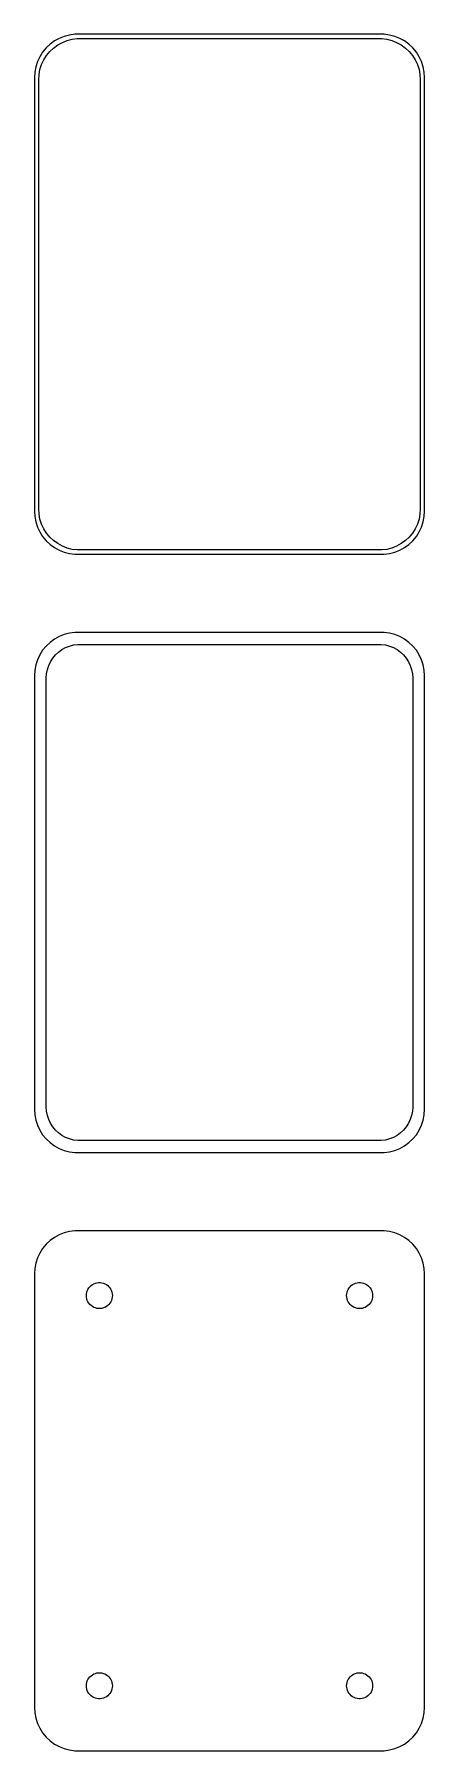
# Model space of a CAD drawing. Header units: metres. Extents: x -22 to 22, y 108 to 306.
import ezdxf

# ---------------------------------------------------------------- set-up
doc = ezdxf.new("R2010")
doc.units = ezdxf.units.M

msp = doc.modelspace()

# ---------------------------------------------------------------- linework, layer by layer
for p, q in [((-20.1791, 305.222), (-20.6871, 304.853)), ((-19.6289, 305.524), (-20.1791, 305.222)), ((-19.7952, 304.761), (-19.2724, 305.048)), ((-19.0451, 305.755), (-19.6289, 305.524)), ((-19.2724, 305.048), (-18.7178, 305.268)), ((-18.4369, 305.911), (-19.0451, 305.755)), ((-18.7178, 305.268), (-18.1401, 305.416)), ((-17.8139, 305.99), (-18.4369, 305.911)), ((-18.1401, 305.416), (-17.5482, 305.491)), ((17.8139, 305.99), (-17.8139, 305.99)), ((-17.5482, 305.491), (17.5482, 305.491)), ((17.5482, 305.491), (18.1401, 305.416)), ((18.4369, 305.911), (17.8139, 305.99)), ((18.1401, 305.416), (18.7178, 305.268)), ((19.0451, 305.755), (18.4369, 305.911)), ((18.7178, 305.268), (19.2724, 305.048)), ((19.6289, 305.524), (19.0451, 305.755)), ((19.2724, 305.048), (19.7952, 304.761)), ((20.1791, 305.222), (19.6289, 305.524)), ((20.6871, 304.853), (20.1791, 305.222)), ((-21.8815, 303.409), (-22.1489, 302.841)), ((-21.5451, 303.939), (-21.8815, 303.409)), ((-21.6664, 302.499), (-21.4124, 303.038)), ((-21.1448, 304.423), (-21.5451, 303.939)), ((-21.4124, 303.038), (-21.0928, 303.542)), ((-20.6871, 304.853), (-21.1448, 304.423)), ((-21.0928, 303.542), (-20.7126, 304.002)), ((-20.7126, 304.002), (-20.2778, 304.41)), ((-20.2778, 304.41), (-19.7952, 304.761)), ((19.7952, 304.761), (20.2778, 304.41)), ((20.2778, 304.41), (20.7126, 304.002)), ((21.1448, 304.423), (20.6871, 304.853)), ((20.7126, 304.002), (21.0928, 303.542)), ((21.0928, 303.542), (21.4124, 303.038)), ((21.5451, 303.939), (21.1448, 304.423)), ((21.4124, 303.038), (21.6664, 302.499)), ((21.8815, 303.409), (21.5451, 303.939)), ((22.1489, 302.841), (21.8815, 303.409)), ((-22.4606, 301.627), (-22.5, 301)), ((-22.5, 301), (-22.5, 251)), ((-22.3429, 302.243), (-22.4606, 301.627)), ((-22.1489, 302.841), (-22.3429, 302.243)), ((-22, 300.75), (-21.9625, 301.345)), ((-21.9625, 301.345), (-21.8508, 301.931)), ((-21.8508, 301.931), (-21.6664, 302.499)), ((21.6664, 302.499), (21.8508, 301.931)), ((21.8508, 301.931), (21.9625, 301.345)), ((21.9625, 301.345), (22, 300.75)), ((22.3429, 302.243), (22.1489, 302.841)), ((22.4606, 301.627), (22.3429, 302.243)), ((22.5, 301), (22.4606, 301.627)), ((22.5, 251), (22.5, 301)), ((-22, 251.25), (-22, 300.75)), ((22, 300.75), (22, 251.25)), ((-22.5, 251), (-22.4606, 250.373)), ((-22.4606, 250.373), (-22.3429, 249.757)), ((-22.3429, 249.757), (-22.1489, 249.159)), ((-21.9625, 250.655), (-22, 251.25)), ((-21.8508, 250.069), (-21.9625, 250.655)), ((-21.6664, 249.501), (-21.8508, 250.069)), ((-21.4124, 248.962), (-21.6664, 249.501)), ((21.6664, 249.501), (21.4124, 248.962)), ((21.8508, 250.069), (21.6664, 249.501)), ((21.9625, 250.655), (21.8508, 250.069)), ((22, 251.25), (21.9625, 250.655)), ((22.1489, 249.159), (22.3429, 249.757)), ((22.3429, 249.757), (22.4606, 250.373)), ((22.4606, 250.373), (22.5, 251)), ((-22.1489, 249.159), (-21.8815, 248.591)), ((-21.8815, 248.591), (-21.5451, 248.061)), ((-21.5451, 248.061), (-21.1448, 247.577)), ((-21.0928, 248.458), (-21.4124, 248.962)), ((-21.1448, 247.577), (-20.6871, 247.147)), ((-20.7126, 247.998), (-21.0928, 248.458)), ((-20.2778, 247.59), (-20.7126, 247.998)), ((-19.7952, 247.239), (-20.2778, 247.59)), ((20.2778, 247.59), (19.7952, 247.239)), ((20.7126, 247.998), (20.2778, 247.59)), ((20.6871, 247.147), (21.1448, 247.577)), ((21.0928, 248.458), (20.7126, 247.998)), ((21.4124, 248.962), (21.0928, 248.458)), ((21.1448, 247.577), (21.5451, 248.061)), ((21.5451, 248.061), (21.8815, 248.591)), ((21.8815, 248.591), (22.1489, 249.159)), ((-20.6871, 247.147), (-20.1791, 246.778)), ((-20.1791, 246.778), (-19.6289, 246.476)), ((-19.2724, 246.952), (-19.7952, 247.239)), ((-19.6289, 246.476), (-19.0451, 246.245)), ((-18.7178, 246.732), (-19.2724, 246.952)), ((-19.0451, 246.245), (-18.4369, 246.089)), ((-18.1401, 246.584), (-18.7178, 246.732)), ((-18.4369, 246.089), (-17.8139, 246.01)), ((-17.5482, 246.509), (-18.1401, 246.584)), ((-17.8139, 246.01), (17.8139, 246.01)), ((17.5482, 246.509), (-17.5482, 246.509)), ((18.1401, 246.584), (17.5482, 246.509)), ((17.8139, 246.01), (18.4369, 246.089)), ((18.7178, 246.732), (18.1401, 246.584)), ((18.4369, 246.089), (19.0451, 246.245)), ((19.2724, 246.952), (18.7178, 246.732)), ((19.0451, 246.245), (19.6289, 246.476)), ((19.7952, 247.239), (19.2724, 246.952)), ((19.6289, 246.476), (20.1791, 246.778)), ((20.1791, 246.778), (20.6871, 247.147)), ((-20.6871, 235.853), (-21.1448, 235.423)), ((-20.1791, 236.222), (-20.6871, 235.853)), ((-19.6289, 236.524), (-20.1791, 236.222)), ((-19.0451, 236.755), (-19.6289, 236.524)), ((-18.4369, 236.911), (-19.0451, 236.755)), ((-17.8139, 236.99), (-18.4369, 236.911)), ((-17.9751, 235.551), (-17.493, 235.612)), ((17.8139, 236.99), (-17.8139, 236.99)), ((-17.493, 235.612), (17.493, 235.612)), ((17.493, 235.612), (17.9751, 235.551)), ((18.4369, 236.911), (17.8139, 236.99)), ((19.0451, 236.755), (18.4369, 236.911)), ((19.6289, 236.524), (19.0451, 236.755)), ((20.1791, 236.222), (19.6289, 236.524)), ((20.6871, 235.853), (20.1791, 236.222)), ((21.1448, 235.423), (20.6871, 235.853)), ((-22.1489, 233.841), (-22.3429, 233.243)), ((-21.8815, 234.409), (-22.1489, 233.841)), ((-21.5451, 234.939), (-21.8815, 234.409)), ((-21.1448, 235.423), (-21.5451, 234.939)), ((-20.6408, 233.614), (-20.3805, 234.024)), ((-20.3805, 234.024), (-20.0707, 234.399)), ((-20.0707, 234.399), (-19.7165, 234.731)), ((-19.7165, 234.731), (-19.3234, 235.017)), ((-19.3234, 235.017), (-18.8975, 235.251)), ((-18.8975, 235.251), (-18.4457, 235.43)), ((-18.4457, 235.43), (-17.9751, 235.551)), ((17.9751, 235.551), (18.4457, 235.43)), ((18.4457, 235.43), (18.8975, 235.251)), ((18.8975, 235.251), (19.3234, 235.017)), ((19.3234, 235.017), (19.7165, 234.731)), ((19.7165, 234.731), (20.0707, 234.399)), ((20.0707, 234.399), (20.3805, 234.024)), ((20.3805, 234.024), (20.6408, 233.614)), ((21.5451, 234.939), (21.1448, 235.423)), ((21.8815, 234.409), (21.5451, 234.939)), ((22.1489, 233.841), (21.8815, 234.409)), ((22.3429, 233.243), (22.1489, 233.841)), ((-22.4606, 232.627), (-22.5, 232)), ((-22.5, 232), (-22.5, 182)), ((-22.3429, 233.243), (-22.4606, 232.627)), ((-21.1195, 231.75), (-21.089, 232.235)), ((-21.1195, 182.25), (-21.1195, 231.75)), ((-21.089, 232.235), (-20.9979, 232.712)), ((-20.9979, 232.712), (-20.8477, 233.174)), ((-20.8477, 233.174), (-20.6408, 233.614)), ((20.6408, 233.614), (20.8477, 233.174)), ((20.8477, 233.174), (20.9979, 232.712)), ((20.9979, 232.712), (21.089, 232.235)), ((21.089, 232.235), (21.1195, 231.75)), ((21.1195, 231.75), (21.1195, 182.25)), ((22.4606, 232.627), (22.3429, 233.243)), ((22.5, 232), (22.4606, 232.627)), ((22.5, 182), (22.5, 232)), ((-21.089, 181.765), (-21.1195, 182.25)), ((21.1195, 182.25), (21.089, 181.765)), ((-22.5, 182), (-22.4606, 181.373)), ((-22.4606, 181.373), (-22.3429, 180.757)), ((-22.3429, 180.757), (-22.1489, 180.159)), ((-20.9979, 181.288), (-21.089, 181.765)), ((-20.8477, 180.826), (-20.9979, 181.288)), ((-20.6408, 180.386), (-20.8477, 180.826)), ((-20.3805, 179.976), (-20.6408, 180.386)), ((20.6408, 180.386), (20.3805, 179.976)), ((20.8477, 180.826), (20.6408, 180.386)), ((20.9979, 181.288), (20.8477, 180.826)), ((21.089, 181.765), (20.9979, 181.288)), ((22.1489, 180.159), (22.3429, 180.757)), ((22.3429, 180.757), (22.4606, 181.373)), ((22.4606, 181.373), (22.5, 182)), ((-22.1489, 180.159), (-21.8815, 179.591)), ((-21.8815, 179.591), (-21.5451, 179.061)), ((-21.5451, 179.061), (-21.1448, 178.577)), ((-21.1448, 178.577), (-20.6871, 178.147)), ((-20.0707, 179.601), (-20.3805, 179.976)), ((-19.7165, 179.269), (-20.0707, 179.601)), ((-19.3234, 178.983), (-19.7165, 179.269)), ((-18.8975, 178.749), (-19.3234, 178.983)), ((-18.4457, 178.57), (-18.8975, 178.749)), ((-17.9751, 178.449), (-18.4457, 178.57)), ((-17.493, 178.388), (-17.9751, 178.449)), ((17.493, 178.388), (-17.493, 178.388)), ((17.9751, 178.449), (17.493, 178.388)), ((18.4457, 178.57), (17.9751, 178.449)), ((18.8975, 178.749), (18.4457, 178.57)), ((19.3234, 178.983), (18.8975, 178.749)), ((19.7165, 179.269), (19.3234, 178.983)), ((20.0707, 179.601), (19.7165, 179.269)), ((20.3805, 179.976), (20.0707, 179.601)), ((20.6871, 178.147), (21.1448, 178.577)), ((21.1448, 178.577), (21.5451, 179.061)), ((21.5451, 179.061), (21.8815, 179.591)), ((21.8815, 179.591), (22.1489, 180.159)), ((-20.6871, 178.147), (-20.1791, 177.778)), ((-20.1791, 177.778), (-19.6289, 177.476)), ((-19.6289, 177.476), (-19.0451, 177.245)), ((-19.0451, 177.245), (-18.4369, 177.089)), ((-18.4369, 177.089), (-17.8139, 177.01)), ((-17.8139, 177.01), (17.8139, 177.01)), ((17.8139, 177.01), (18.4369, 177.089)), ((18.4369, 177.089), (19.0451, 177.245)), ((19.0451, 177.245), (19.6289, 177.476)), ((19.6289, 177.476), (20.1791, 177.778)), ((20.1791, 177.778), (20.6871, 178.147)), ((-21.1448, 166.423), (-21.5451, 165.939)), ((-20.6871, 166.853), (-21.1448, 166.423)), ((-20.1791, 167.222), (-20.6871, 166.853)), ((-19.6289, 167.524), (-20.1791, 167.222)), ((-19.0451, 167.755), (-19.6289, 167.524)), ((-18.4369, 167.911), (-19.0451, 167.755)), ((-17.8139, 167.99), (-18.4369, 167.911)), ((17.8139, 167.99), (-17.8139, 167.99)), ((18.4369, 167.911), (17.8139, 167.99)), ((19.0451, 167.755), (18.4369, 167.911)), ((19.6289, 167.524), (19.0451, 167.755)), ((20.1791, 167.222), (19.6289, 167.524)), ((20.6871, 166.853), (20.1791, 167.222)), ((21.1448, 166.423), (20.6871, 166.853)), ((21.5451, 165.939), (21.1448, 166.423)), ((-22.1489, 164.841), (-22.3429, 164.243)), ((-21.8815, 165.409), (-22.1489, 164.841)), ((-21.5451, 165.939), (-21.8815, 165.409)), ((21.8815, 165.409), (21.5451, 165.939)), ((22.1489, 164.841), (21.8815, 165.409)), ((22.3429, 164.243), (22.1489, 164.841)), ((-22.4606, 163.627), (-22.5, 163)), ((-22.5, 163), (-22.5, 113)), ((-22.3429, 164.243), (-22.4606, 163.627)), ((22.4606, 163.627), (22.3429, 164.243)), ((22.5, 163), (22.4606, 163.627)), ((22.5, 113), (22.5, 163)), ((-16.5, 160.5), (-16.4882, 160.688)), ((-16.4882, 160.312), (-16.5, 160.5)), ((-16.4882, 160.688), (-16.4529, 160.873)), ((-16.4529, 160.873), (-16.3947, 161.052)), ((-16.3947, 161.052), (-16.3145, 161.223)), ((-16.3145, 161.223), (-16.2135, 161.382)), ((-16.2135, 161.382), (-16.0934, 161.527)), ((-16.0934, 161.527), (-15.9561, 161.656)), ((-15.9561, 161.656), (-15.8037, 161.766)), ((-15.8037, 161.766), (-15.6387, 161.857)), ((-15.6387, 161.857), (-15.4635, 161.927)), ((-15.4635, 161.927), (-15.2811, 161.973)), ((-15.2811, 161.973), (-15.0942, 161.997)), ((-15.0942, 161.997), (-14.9058, 161.997)), ((-14.9058, 161.997), (-14.7189, 161.973)), ((-14.7189, 161.973), (-14.5365, 161.927)), ((-14.5365, 161.927), (-14.3613, 161.857)), ((-14.3613, 161.857), (-14.1963, 161.766)), ((-14.1963, 161.766), (-14.0439, 161.656)), ((-14.0439, 161.656), (-13.9065, 161.527)), ((-13.9065, 161.527), (-13.7865, 161.382)), ((-13.7865, 161.382), (-13.6855, 161.223)), ((-13.6855, 161.223), (-13.6053, 161.052)), ((-13.6053, 161.052), (-13.5471, 160.873)), ((-13.5471, 160.873), (-13.5118, 160.688)), ((-13.5118, 160.688), (-13.5, 160.5)), ((-13.5, 160.5), (-13.5118, 160.312)), ((13.5, 160.5), (13.5118, 160.688)), ((13.5118, 160.312), (13.5, 160.5)), ((13.5118, 160.688), (13.5471, 160.873)), ((13.5471, 160.873), (13.6053, 161.052)), ((13.6053, 161.052), (13.6855, 161.223)), ((13.6855, 161.223), (13.7865, 161.382)), ((13.7865, 161.382), (13.9065, 161.527)), ((13.9065, 161.527), (14.0439, 161.656)), ((14.0439, 161.656), (14.1963, 161.766)), ((14.1963, 161.766), (14.3613, 161.857)), ((14.3613, 161.857), (14.5365, 161.927)), ((14.5365, 161.927), (14.7189, 161.973)), ((14.7189, 161.973), (14.9058, 161.997)), ((14.9058, 161.997), (15.0942, 161.997)), ((15.0942, 161.997), (15.2811, 161.973)), ((15.2811, 161.973), (15.4635, 161.927)), ((15.4635, 161.927), (15.6387, 161.857)), ((15.6387, 161.857), (15.8037, 161.766)), ((15.8037, 161.766), (15.9561, 161.656)), ((15.9561, 161.656), (16.0934, 161.527)), ((16.0934, 161.527), (16.2135, 161.382)), ((16.2135, 161.382), (16.3145, 161.223)), ((16.3145, 161.223), (16.3947, 161.052)), ((16.3947, 161.052), (16.4529, 160.873)), ((16.4529, 160.873), (16.4882, 160.688)), ((16.4882, 160.688), (16.5, 160.5)), ((16.5, 160.5), (16.4882, 160.312)), ((-16.4529, 160.127), (-16.4882, 160.312)), ((-16.3947, 159.948), (-16.4529, 160.127)), ((-16.3145, 159.777), (-16.3947, 159.948)), ((-16.2135, 159.618), (-16.3145, 159.777)), ((-16.0934, 159.473), (-16.2135, 159.618)), ((-15.9561, 159.344), (-16.0934, 159.473)), ((-15.8037, 159.234), (-15.9561, 159.344)), ((-15.6387, 159.143), (-15.8037, 159.234)), ((-15.4635, 159.073), (-15.6387, 159.143)), ((-15.2811, 159.027), (-15.4635, 159.073)), ((-15.0942, 159.003), (-15.2811, 159.027)), ((-14.9058, 159.003), (-15.0942, 159.003)), ((-14.7189, 159.027), (-14.9058, 159.003)), ((-14.5365, 159.073), (-14.7189, 159.027)), ((-14.3613, 159.143), (-14.5365, 159.073)), ((-14.1963, 159.234), (-14.3613, 159.143)), ((-14.0439, 159.344), (-14.1963, 159.234)), ((-13.9065, 159.473), (-14.0439, 159.344)), ((-13.7865, 159.618), (-13.9065, 159.473)), ((-13.6855, 159.777), (-13.7865, 159.618)), ((-13.6053, 159.948), (-13.6855, 159.777)), ((-13.5471, 160.127), (-13.6053, 159.948)), ((-13.5118, 160.312), (-13.5471, 160.127)), ((13.5471, 160.127), (13.5118, 160.312)), ((13.6053, 159.948), (13.5471, 160.127)), ((13.6855, 159.777), (13.6053, 159.948)), ((13.7865, 159.618), (13.6855, 159.777)), ((13.9065, 159.473), (13.7865, 159.618)), ((14.0439, 159.344), (13.9065, 159.473)), ((14.1963, 159.234), (14.0439, 159.344)), ((14.3613, 159.143), (14.1963, 159.234)), ((14.5365, 159.073), (14.3613, 159.143)), ((14.7189, 159.027), (14.5365, 159.073)), ((14.9058, 159.003), (14.7189, 159.027)), ((15.0942, 159.003), (14.9058, 159.003)), ((15.2811, 159.027), (15.0942, 159.003)), ((15.4635, 159.073), (15.2811, 159.027)), ((15.6387, 159.143), (15.4635, 159.073)), ((15.8037, 159.234), (15.6387, 159.143)), ((15.9561, 159.344), (15.8037, 159.234)), ((16.0934, 159.473), (15.9561, 159.344)), ((16.2135, 159.618), (16.0934, 159.473)), ((16.3145, 159.777), (16.2135, 159.618)), ((16.3947, 159.948), (16.3145, 159.777)), ((16.4529, 160.127), (16.3947, 159.948)), ((16.4882, 160.312), (16.4529, 160.127)), ((-15.8037, 116.766), (-15.6387, 116.857)), ((-15.6387, 116.857), (-15.4635, 116.927)), ((-15.4635, 116.927), (-15.2811, 116.973)), ((-15.2811, 116.973), (-15.0942, 116.997)), ((-15.0942, 116.997), (-14.9058, 116.997)), ((-14.9058, 116.997), (-14.7189, 116.973)), ((-14.7189, 116.973), (-14.5365, 116.927)), ((-14.5365, 116.927), (-14.3613, 116.857)), ((-14.3613, 116.857), (-14.1963, 116.766)), ((14.1963, 116.766), (14.3613, 116.857)), ((14.3613, 116.857), (14.5365, 116.927)), ((14.5365, 116.927), (14.7189, 116.973)), ((14.7189, 116.973), (14.9058, 116.997)), ((14.9058, 116.997), (15.0942, 116.997)), ((15.0942, 116.997), (15.2811, 116.973)), ((15.2811, 116.973), (15.4635, 116.927)), ((15.4635, 116.927), (15.6387, 116.857)), ((15.6387, 116.857), (15.8037, 116.766)), ((-16.5, 115.5), (-16.4882, 115.688)), ((-16.4882, 115.312), (-16.5, 115.5)), ((-16.4882, 115.688), (-16.4529, 115.873)), ((-16.4529, 115.127), (-16.4882, 115.312)), ((-16.4529, 115.873), (-16.3947, 116.052)), ((-16.3947, 114.948), (-16.4529, 115.127)), ((-16.3947, 116.052), (-16.3145, 116.223)), ((-16.3145, 114.777), (-16.3947, 114.948)), ((-16.3145, 116.223), (-16.2135, 116.382)), ((-16.2135, 116.382), (-16.0934, 116.527)), ((-16.0934, 116.527), (-15.9561, 116.656)), ((-15.9561, 116.656), (-15.8037, 116.766)), ((-14.1963, 116.766), (-14.0439, 116.656)), ((-14.0439, 116.656), (-13.9065, 116.527)), ((-13.9065, 116.527), (-13.7865, 116.382)), ((-13.7865, 116.382), (-13.6855, 116.223)), ((-13.6855, 116.223), (-13.6053, 116.052)), ((-13.6053, 114.948), (-13.6855, 114.777)), ((-13.6053, 116.052), (-13.5471, 115.873)), ((-13.5471, 115.127), (-13.6053, 114.948)), ((-13.5471, 115.873), (-13.5118, 115.688)), ((-13.5118, 115.312), (-13.5471, 115.127)), ((-13.5118, 115.688), (-13.5, 115.5)), ((-13.5, 115.5), (-13.5118, 115.312)), ((13.5, 115.5), (13.5118, 115.688)), ((13.5118, 115.312), (13.5, 115.5)), ((13.5118, 115.688), (13.5471, 115.873)), ((13.5471, 115.127), (13.5118, 115.312)), ((13.5471, 115.873), (13.6053, 116.052)), ((13.6053, 114.948), (13.5471, 115.127)), ((13.6053, 116.052), (13.6855, 116.223)), ((13.6855, 114.777), (13.6053, 114.948)), ((13.6855, 116.223), (13.7865, 116.382)), ((13.7865, 116.382), (13.9065, 116.527)), ((13.9065, 116.527), (14.0439, 116.656)), ((14.0439, 116.656), (14.1963, 116.766)), ((15.8037, 116.766), (15.9561, 116.656)), ((15.9561, 116.656), (16.0934, 116.527)), ((16.0934, 116.527), (16.2135, 116.382)), ((16.2135, 116.382), (16.3145, 116.223)), ((16.3145, 116.223), (16.3947, 116.052)), ((16.3947, 114.948), (16.3145, 114.777)), ((16.3947, 116.052), (16.4529, 115.873)), ((16.4529, 115.127), (16.3947, 114.948)), ((16.4529, 115.873), (16.4882, 115.688)), ((16.4882, 115.312), (16.4529, 115.127)), ((16.4882, 115.688), (16.5, 115.5)), ((16.5, 115.5), (16.4882, 115.312)), ((-22.5, 113), (-22.4606, 112.373)), ((-16.2135, 114.618), (-16.3145, 114.777)), ((-16.0934, 114.473), (-16.2135, 114.618)), ((-15.9561, 114.344), (-16.0934, 114.473)), ((-15.8037, 114.234), (-15.9561, 114.344)), ((-15.6387, 114.143), (-15.8037, 114.234)), ((-15.4635, 114.073), (-15.6387, 114.143)), ((-15.2811, 114.027), (-15.4635, 114.073)), ((-15.0942, 114.003), (-15.2811, 114.027)), ((-14.9058, 114.003), (-15.0942, 114.003)), ((-14.7189, 114.027), (-14.9058, 114.003)), ((-14.5365, 114.073), (-14.7189, 114.027)), ((-14.3613, 114.143), (-14.5365, 114.073)), ((-14.1963, 114.234), (-14.3613, 114.143)), ((-14.0439, 114.344), (-14.1963, 114.234)), ((-13.9065, 114.473), (-14.0439, 114.344)), ((-13.7865, 114.618), (-13.9065, 114.473)), ((-13.6855, 114.777), (-13.7865, 114.618)), ((13.7865, 114.618), (13.6855, 114.777)), ((13.9065, 114.473), (13.7865, 114.618)), ((14.0439, 114.344), (13.9065, 114.473)), ((14.1963, 114.234), (14.0439, 114.344)), ((14.3613, 114.143), (14.1963, 114.234)), ((14.5365, 114.073), (14.3613, 114.143)), ((14.7189, 114.027), (14.5365, 114.073)), ((14.9058, 114.003), (14.7189, 114.027)), ((15.0942, 114.003), (14.9058, 114.003)), ((15.2811, 114.027), (15.0942, 114.003)), ((15.4635, 114.073), (15.2811, 114.027)), ((15.6387, 114.143), (15.4635, 114.073)), ((15.8037, 114.234), (15.6387, 114.143)), ((15.9561, 114.344), (15.8037, 114.234)), ((16.0934, 114.473), (15.9561, 114.344)), ((16.2135, 114.618), (16.0934, 114.473)), ((16.3145, 114.777), (16.2135, 114.618)), ((22.4606, 112.373), (22.5, 113)), ((-22.4606, 112.373), (-22.3429, 111.757)), ((-22.3429, 111.757), (-22.1489, 111.159)), ((-22.1489, 111.159), (-21.8815, 110.591)), ((21.8815, 110.591), (22.1489, 111.159)), ((22.1489, 111.159), (22.3429, 111.757)), ((22.3429, 111.757), (22.4606, 112.373)), ((-21.8815, 110.591), (-21.5451, 110.061)), ((-21.5451, 110.061), (-21.1448, 109.577)), ((-21.1448, 109.577), (-20.6871, 109.147)), ((-20.6871, 109.147), (-20.1791, 108.778)), ((20.1791, 108.778), (20.6871, 109.147)), ((20.6871, 109.147), (21.1448, 109.577)), ((21.1448, 109.577), (21.5451, 110.061)), ((21.5451, 110.061), (21.8815, 110.591)), ((-20.1791, 108.778), (-19.6289, 108.476)), ((-19.6289, 108.476), (-19.0451, 108.245)), ((-19.0451, 108.245), (-18.4369, 108.089)), ((-18.4369, 108.089), (-17.8139, 108.01)), ((-17.8139, 108.01), (17.8139, 108.01)), ((17.8139, 108.01), (18.4369, 108.089)), ((18.4369, 108.089), (19.0451, 108.245)), ((19.0451, 108.245), (19.6289, 108.476)), ((19.6289, 108.476), (20.1791, 108.778))]:
    msp.add_line(p, q)

doc.saveas('drawing.dxf')
